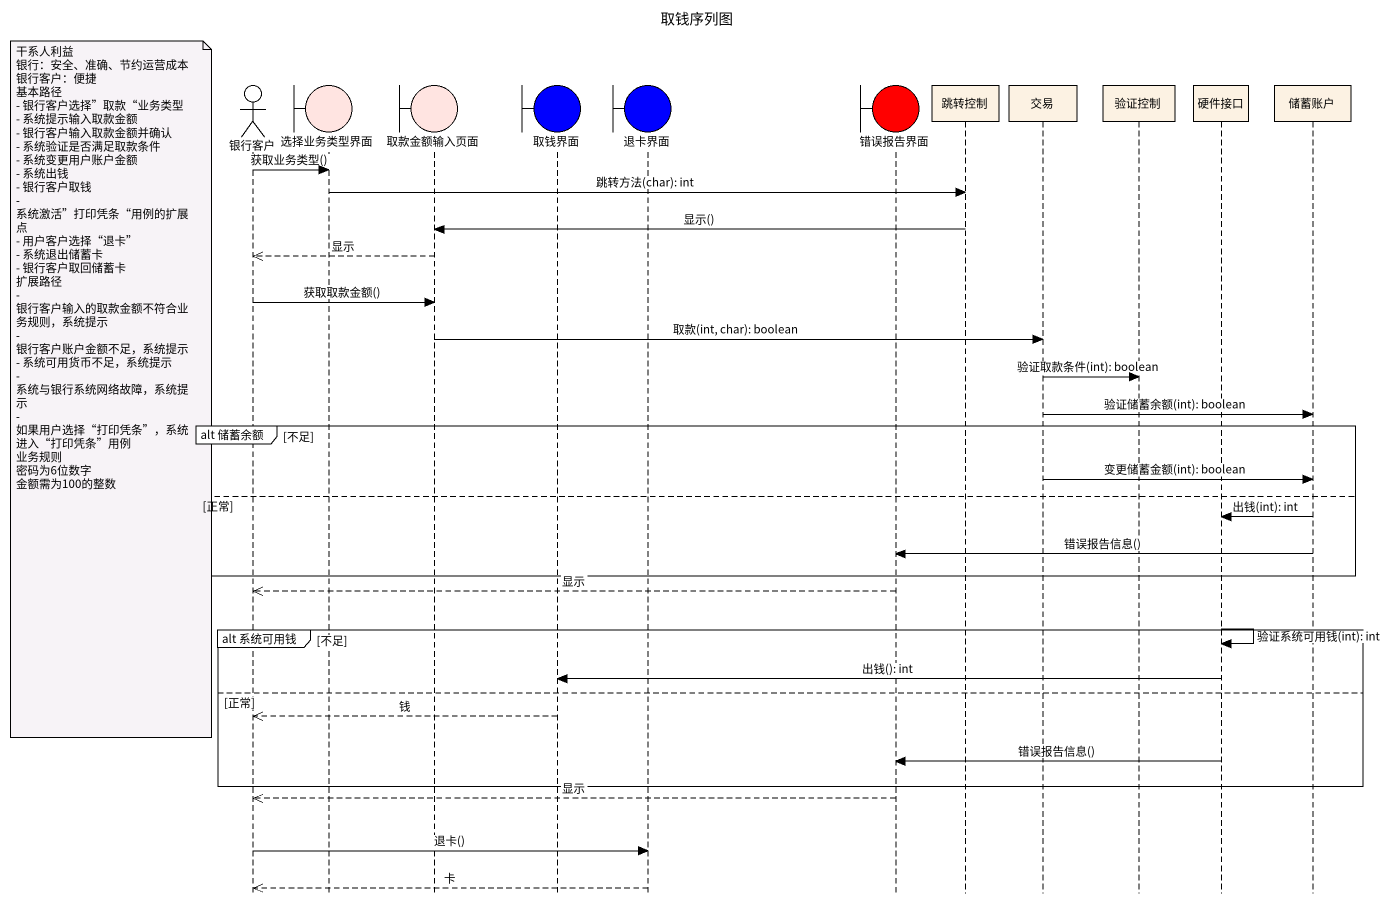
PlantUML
@startuml
title 取钱序列图
hide footbox
actor 银行客户
boundary 选择业务类型界面 #FFE4E1
boundary 取款金额输入页面 #FFE4E1
boundary 取钱界面 #0000FF
boundary 退卡界面 #0000FF
boundary 错误报告界面 #FF0000
participant 跳转控制
participant 交易
participant 验证控制
participant 硬件接口
participant 储蓄账户

银行客户 -> 选择业务类型界面 : 获取业务类型()
选择业务类型界面 -> 跳转控制 : 跳转方法(char): int
跳转控制 -> 取款金额输入页面 : 显示()
取款金额输入页面 -->> 银行客户 : 显示
银行客户 -> 取款金额输入页面 : 获取取款金额()
取款金额输入页面 -> 交易 : 取款(int, char): boolean
交易 -> 验证控制 : 验证取款条件(int): boolean
note left of 银行客户
  干系人利益
  银行：安全、准确、节约运营成本
  银行客户：便捷
  基本路径
  - 银行客户选择”取款“业务类型
  - 系统提示输入取款金额
  - 银行客户输入取款金额并确认
  - 系统验证是否满足取款条件
  - 系统变更用户账户金额
  - 系统出钱
  - 银行客户取钱
  - 系统激活”打印凭条“用例的扩展点
  - 用户客户选择“退卡”
  - 系统退出储蓄卡
  - 银行客户取回储蓄卡
  扩展路径
  - 银行客户输入的取款金额不符合业务规则，系统提示
  - 银行客户账户金额不足，系统提示
  - 系统可用货币不足，系统提示
  - 系统与银行系统网络故障，系统提示
  - 如果用户选择“打印凭条”，系统进入“打印凭条”用例
  业务规则
  密码为6位数字
  金额需为100的整数
end note
交易 -> 储蓄账户 : 验证储蓄余额(int): boolean
group alt 储蓄余额 [不足]
  交易 -> 储蓄账户 : 变更储蓄金额(int): boolean
else 正常
  储蓄账户 -> 硬件接口 : 出钱(int): int
  储蓄账户 -> 错误报告界面 : 错误报告信息()
end
错误报告界面 -->> 银行客户 : 显示
硬件接口 -> 硬件接口 : 验证系统可用钱(int): int
group alt 系统可用钱 [不足]
  硬件接口 -> 取钱界面 : 出钱(): int
else 正常
  取钱界面 -->> 银行客户 : 钱
  硬件接口 -> 错误报告界面 : 错误报告信息()
end
错误报告界面 -->> 银行客户 : 显示
银行客户 -> 退卡界面 : 退卡()
退卡界面 -->> 银行客户 : 卡
@enduml
